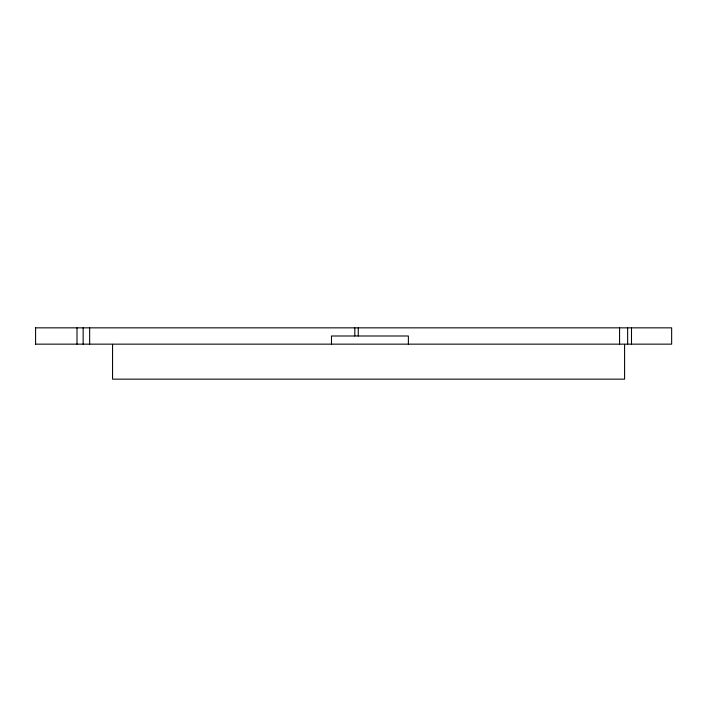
<?xml version="1.0" encoding="UTF-8"?>
<svg xmlns="http://www.w3.org/2000/svg" width="707" height="707" viewBox="0 0 707 707"><rect width="100%" height="100%" fill="white"/><g stroke="black" fill="none" stroke-linecap="round" stroke-linejoin="round"><path stroke-width="1.06" d="M35.35 327.845L671.65 327.845L671.65 344.15L35.35 344.15M631.492 327.845L631.492 344.15M627.648 327.845L627.648 344.15M624.59 344.371L624.59 379.155L112.563 379.155L112.563 344.371M619.571 327.845L619.571 344.15M408.372 344.15L408.372 335.993L331.486 335.993L331.486 344.15M358.255 327.845L358.255 335.993M354.817 327.845L354.817 335.993M89.648 327.845L89.648 344.15M83.152 327.845L83.152 344.15M77.001 327.845L77.001 344.15M35.589 327.845L35.589 344.15"/></g></svg>
